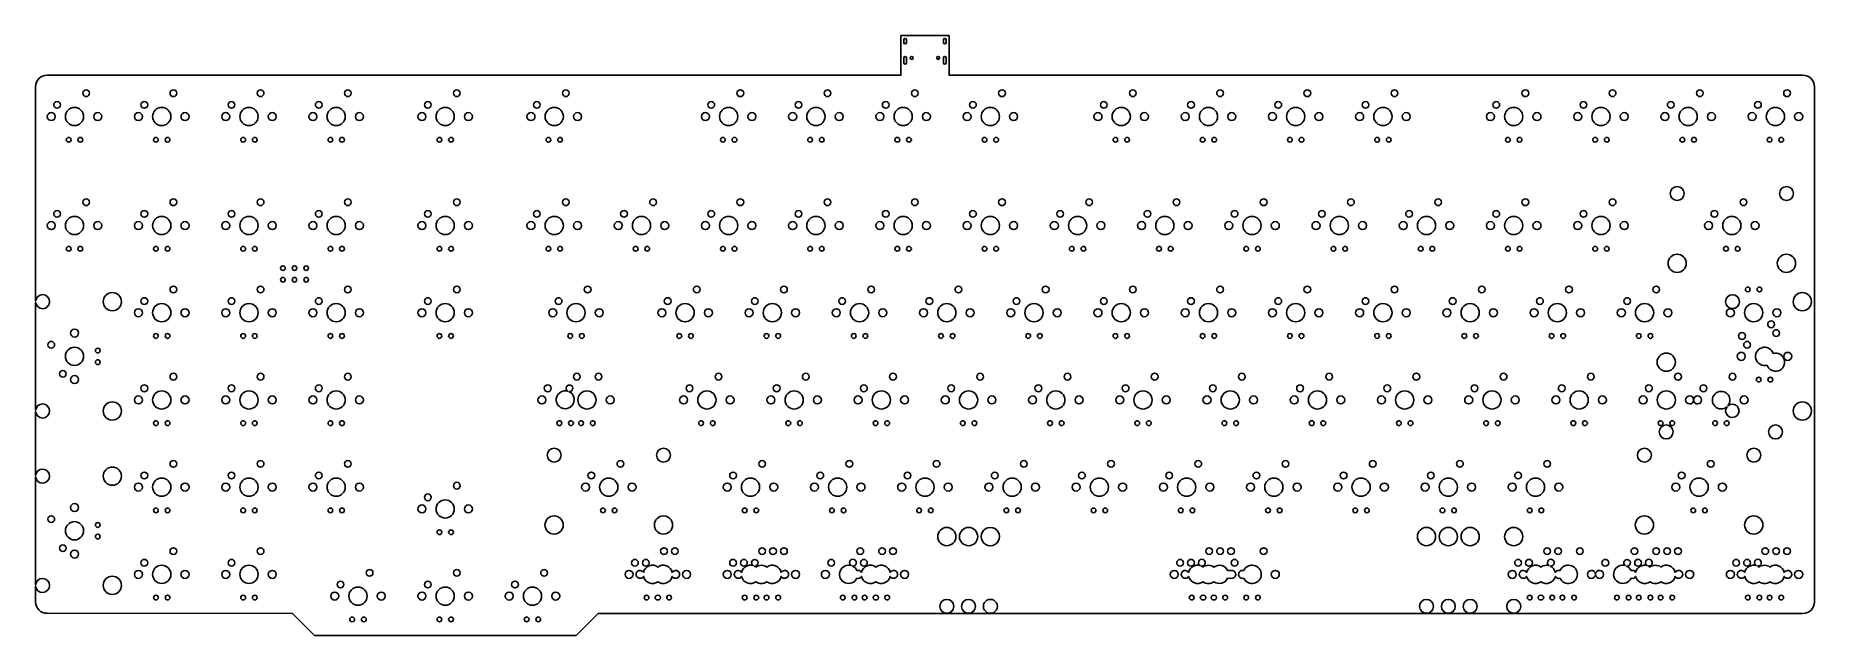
# Model space of a CAD drawing. Header units: millimetres. Extents: x 27 to 415, y -137 to -6.
import ezdxf

# ---------------------------------------------------------------- set-up
doc = ezdxf.new("R2010")
doc.units = ezdxf.units.MM
doc.layers.get('0').update_dxf_attribs({"linetype": 'CONTINUOUS'})

msp = doc.modelspace()

# ---------------------------------------------------------------- linework, layer by layer
for points in [[(415.3, -129.4, -0.414026), (412.8, -131.9), (149.7, -131.9), (144.88, -136.72), (87.7, -136.72), (82.88, -131.9), (29.3, -131.89, -0.414026), (26.8, -129.39), (26.8, -125.95, 19.741325), (26.8, -125.64), (26.8, -102.07, 19.741456), (26.8, -101.76), (26.8, -87.85, 19.741535), (26.8, -87.54), (26.8, -63.97, 19.741666), (26.8, -63.66), (26.8, -16.87, -0.414026), (29.31, -14.37), (215.8, -14.37), (215.8, -5.69), (226.31, -5.69), (226.31, -14.37), (412.8, -14.37, -0.414026), (415.3, -16.87)], [(217.02, -7.22), (217.02, -6.62, 1), (216.42, -6.62), (216.42, -7.22, 1)], [(225.66, -7.22, -1), (225.06, -7.22), (225.06, -6.62, -1), (225.66, -6.62)], [(217.02, -11.65), (217.02, -10.55, 1), (216.42, -10.55), (216.42, -11.65, 1)], [(225.66, -11.65), (225.66, -10.55, 1), (225.06, -10.55), (225.06, -11.65, 1)], [(143.28, -83.46, -30.477505), (143.04, -83.37, -11.157216)], [(396.42, -86.54, -19.261443), (396.21, -86.76, -25.228676)], [(235.33, -117.12, -1.001594), (235.33, -113.13, -1.001594)], [(189.65, -122.94, -3.679848), (189.65, -123.82, -0.542007), (186.52, -124.98, -0.331347), (184.13, -124.98, -0.542007), (181, -123.82, -3.679848), (181, -122.94, -0.434523), (183.52, -121.47, -11.095898), (183.76, -121.56, -0.053851), (184.13, -121.78, -0.331347), (186.52, -121.78, -0.542007)], [(207.19, -122.94, -0.542007), (210.33, -121.78, -0.542007), (213.46, -122.94, -3.679848), (213.46, -123.82, -0.542007), (210.33, -124.98, -0.542007), (207.19, -123.82, -0.346673), (206.18, -124.22, -2.192973), (204.95, -121.47, -11.095898), (205.2, -121.56, -0.180089), (206.18, -122.54, -0.346673)], [(287.72, -122.57, -1.462537), (287.72, -124.2, -0.168069), (287.15, -124.22, -0.476095), (284.15, -124.98, -0.331347), (281.77, -124.98, -0.542007), (278.63, -123.82, -3.679848), (278.63, -122.94, -0.434523), (281.15, -121.47, -11.095898), (281.4, -121.56, -0.053851), (281.77, -121.78, -0.331347), (284.15, -121.78, -0.476095), (287.15, -122.54, -0.168069)], [(357.35, -121.47, -11.095898), (357.6, -121.56, -0.234696), (358.72, -122.94, -0.346673), (359.73, -122.54, -4.542707), (359.73, -124.22, -0.346673), (358.72, -123.82, -0.542007), (355.58, -124.98, -0.542007), (352.45, -123.82, -3.679848), (352.45, -122.94, -0.542007), (355.58, -121.78, -0.237505)], [(374.02, -121.47, -11.095898), (374.26, -121.56, -0.180089), (375.25, -122.54, -0.346673), (376.26, -122.94, -0.434523), (378.78, -121.47, -11.095898), (379.03, -121.56, -0.053851), (379.4, -121.78, -0.331347), (381.78, -121.78, -0.542007), (384.91, -122.94, -3.679848), (384.91, -123.82, -0.542007), (381.78, -124.98, -0.331347), (379.4, -124.98, -0.542007), (376.26, -123.82, -0.346673), (375.25, -124.22, -2.192973)], [(402.84, -121.56, -0.053851), (403.21, -121.78, -0.331347), (405.59, -121.78, -0.542007), (408.72, -122.94, -3.679848), (408.72, -123.82, -0.542007), (405.59, -124.98, -0.331347), (403.21, -124.98, -0.542007), (400.07, -123.82, -3.679848), (400.07, -122.94, -0.434523), (402.59, -121.47, -11.095898)], [(159.57, -122.94, -0.542007), (162.7, -121.78, -0.542007), (165.84, -122.94, -3.679848), (165.84, -123.82, -0.542007), (162.7, -124.98, -0.542007), (159.57, -123.82, -3.679848)], [(290.67, -122.54, -4.542707), (290.67, -124.22, -1.348617)], [(162.7, -127.95, -1.166312), (162.7, -128.97, -1.166312)], [(210.33, -127.95, -1.166312), (210.33, -128.97, -1.166312)], [(281.77, -128.97, -1.166312), (281.77, -127.95, -1.166312)], [(284.15, -127.95, -1.166312), (284.15, -128.97, -1.166312)], [(355.58, -127.95, -1.166312), (355.58, -128.97, -1.166312)], [(235.33, -131.89, -1.002086), (235.33, -128.84, -1.002086)]]:
    msp.add_lwpolyline(points, format="xyb", close=True)
for centre, radius in [((218.15, -10.57), 0.325), ((223.93, -10.57), 0.325), ((37.85, -18.29), 0.735), ((56.9, -18.29), 0.735), ((75.95, -18.29), 0.735), ((95, -18.29), 0.735), ((118.81, -18.29), 0.735), ((142.62, -18.29), 0.735), ((180.72, -18.29), 0.735), ((199.77, -18.29), 0.735), ((218.82, -18.29), 0.735), ((237.87, -18.29), 0.735), ((266.45, -18.29), 0.735), ((285.5, -18.29), 0.735), ((304.55, -18.29), 0.735), ((323.6, -18.29), 0.735), ((352.17, -18.29), 0.735), ((371.22, -18.29), 0.735), ((390.27, -18.29), 0.735), ((409.32, -18.29), 0.735), ((30.23, -23.37), 0.875), ((31.5, -20.83), 0.735), ((35.31, -23.37), 1.99), ((40.39, -23.37), 0.875), ((49.28, -23.37), 0.875), ((50.55, -20.83), 0.735), ((54.36, -23.37), 1.99), ((59.44, -23.37), 0.875), ((68.33, -23.37), 0.875), ((69.6, -20.83), 0.735), ((73.41, -23.37), 1.99), ((78.49, -23.37), 0.875), ((87.38, -23.37), 0.875), ((88.65, -20.83), 0.735), ((92.46, -23.37), 1.99), ((97.54, -23.37), 0.875), ((111.19, -23.37), 0.875), ((112.46, -20.83), 0.735), ((116.27, -23.37), 1.99), ((121.35, -23.37), 0.875), ((135, -23.37), 0.875), ((136.27, -20.83), 0.735), ((140.08, -23.37), 1.99), ((145.16, -23.37), 0.875), ((173.1, -23.37), 0.875), ((174.37, -20.83), 0.735), ((178.18, -23.37), 1.99), ((183.26, -23.37), 0.875), ((192.15, -23.37), 0.875), ((193.42, -20.83), 0.735), ((197.23, -23.37), 1.99), ((202.31, -23.37), 0.875), ((211.2, -23.37), 0.875), ((212.47, -20.83), 0.735), ((216.28, -23.37), 1.99), ((221.36, -23.37), 0.875), ((230.25, -23.37), 0.875), ((231.52, -20.83), 0.735), ((235.33, -23.37), 1.99), ((240.41, -23.37), 0.875), ((258.83, -23.37), 0.875), ((260.1, -20.83), 0.735), ((263.91, -23.37), 1.99), ((268.99, -23.37), 0.875), ((277.88, -23.37), 0.875), ((279.15, -20.83), 0.735), ((282.96, -23.37), 1.99), ((288.04, -23.37), 0.875), ((296.93, -23.37), 0.875), ((298.2, -20.83), 0.735), ((302.01, -23.37), 1.99), ((307.09, -23.37), 0.875), ((315.98, -23.37), 0.875), ((317.25, -20.83), 0.735), ((321.06, -23.37), 1.99), ((326.14, -23.37), 0.875), ((344.55, -23.37), 0.875), ((345.82, -20.83), 0.735), ((349.63, -23.37), 1.99), ((354.71, -23.37), 0.875), ((363.6, -23.37), 0.875), ((364.87, -20.83), 0.735), ((368.68, -23.37), 1.99), ((373.76, -23.37), 0.875), ((382.65, -23.37), 0.875), ((383.92, -20.83), 0.735), ((387.73, -23.37), 1.99), ((392.81, -23.37), 0.875), ((401.7, -23.37), 0.875), ((402.97, -20.83), 0.735), ((406.78, -23.37), 1.99), ((411.86, -23.37), 0.875), ((34.04, -28.45), 0.52), ((36.58, -28.45), 0.52), ((53.09, -28.45), 0.52), ((55.63, -28.45), 0.52), ((72.14, -28.45), 0.52), ((74.68, -28.45), 0.52), ((91.19, -28.45), 0.52), ((93.73, -28.45), 0.52), ((115, -28.45), 0.52), ((117.54, -28.45), 0.52), ((138.81, -28.45), 0.52), ((141.35, -28.45), 0.52), ((176.91, -28.45), 0.52), ((179.45, -28.45), 0.52), ((195.96, -28.45), 0.52), ((198.5, -28.45), 0.52), ((215.01, -28.45), 0.52), ((217.55, -28.45), 0.52), ((234.06, -28.45), 0.52), ((236.6, -28.45), 0.52), ((262.64, -28.45), 0.52), ((265.18, -28.45), 0.52), ((281.69, -28.45), 0.52), ((284.23, -28.45), 0.52), ((300.74, -28.45), 0.52), ((303.28, -28.45), 0.52), ((319.79, -28.45), 0.52), ((322.33, -28.45), 0.52), ((348.36, -28.45), 0.52), ((350.9, -28.45), 0.52), ((367.41, -28.45), 0.52), ((369.95, -28.45), 0.52), ((386.46, -28.45), 0.52), ((389, -28.45), 0.52), ((405.51, -28.45), 0.52), ((408.05, -28.45), 0.52), ((385.32, -40.2), 1.52), ((409.19, -40.2), 1.52), ((37.85, -42.1), 0.735), ((56.9, -42.1), 0.735), ((75.95, -42.1), 0.735), ((95, -42.1), 0.735), ((118.81, -42.1), 0.735), ((142.62, -42.1), 0.735), ((161.67, -42.1), 0.735), ((180.72, -42.1), 0.735), ((199.77, -42.1), 0.735), ((218.82, -42.1), 0.735), ((237.87, -42.1), 0.735), ((256.92, -42.1), 0.735), ((275.97, -42.1), 0.735), ((295.02, -42.1), 0.735), ((314.07, -42.1), 0.735), ((333.12, -42.1), 0.735), ((352.17, -42.1), 0.735), ((371.22, -42.1), 0.735), ((399.8, -42.1), 0.735), ((30.23, -47.18), 0.875), ((31.5, -44.64), 0.735), ((35.31, -47.18), 1.99), ((40.39, -47.18), 0.875), ((49.28, -47.18), 0.875), ((50.55, -44.64), 0.735), ((54.36, -47.18), 1.99), ((59.44, -47.18), 0.875), ((68.33, -47.18), 0.875), ((69.6, -44.64), 0.735), ((73.41, -47.18), 1.99), ((78.49, -47.18), 0.875), ((87.38, -47.18), 0.875), ((88.65, -44.64), 0.735), ((92.46, -47.18), 1.99), ((97.54, -47.18), 0.875), ((111.19, -47.18), 0.875), ((112.46, -44.64), 0.735), ((116.27, -47.18), 1.99), ((121.35, -47.18), 0.875), ((135, -47.18), 0.875), ((136.27, -44.64), 0.735), ((140.08, -47.18), 1.99), ((145.16, -47.18), 0.875), ((154.05, -47.18), 0.875), ((155.32, -44.64), 0.735), ((159.13, -47.18), 1.99), ((164.21, -47.18), 0.875), ((173.1, -47.18), 0.875), ((174.37, -44.64), 0.735), ((178.18, -47.18), 1.99), ((183.26, -47.18), 0.875), ((192.15, -47.18), 0.875), ((193.42, -44.64), 0.735), ((197.23, -47.18), 1.99), ((202.31, -47.18), 0.875), ((211.2, -47.18), 0.875), ((212.47, -44.64), 0.735), ((216.28, -47.18), 1.99), ((221.36, -47.18), 0.875), ((230.25, -47.18), 0.875), ((231.52, -44.64), 0.735), ((235.33, -47.18), 1.99), ((240.41, -47.18), 0.875), ((249.3, -47.18), 0.875), ((250.57, -44.64), 0.735), ((254.38, -47.18), 1.99), ((259.46, -47.18), 0.875), ((268.35, -47.18), 0.875), ((269.62, -44.64), 0.735), ((273.43, -47.18), 1.99), ((278.51, -47.18), 0.875), ((287.4, -47.18), 0.875), ((288.67, -44.64), 0.735), ((292.48, -47.18), 1.99), ((297.56, -47.18), 0.875), ((306.45, -47.18), 0.875), ((307.72, -44.64), 0.735), ((311.53, -47.18), 1.99), ((316.61, -47.18), 0.875), ((325.5, -47.18), 0.875), ((326.77, -44.64), 0.735), ((330.58, -47.18), 1.99), ((335.66, -47.18), 0.875), ((344.55, -47.18), 0.875), ((345.82, -44.64), 0.735), ((349.63, -47.18), 1.99), ((354.71, -47.18), 0.875), ((363.6, -47.18), 0.875), ((364.87, -44.64), 0.735), ((368.68, -47.18), 1.99), ((373.76, -47.18), 0.875), ((392.18, -47.18), 0.875), ((393.45, -44.64), 0.735), ((397.26, -47.18), 1.99), ((402.34, -47.18), 0.875), ((34.04, -52.26), 0.52), ((36.58, -52.26), 0.52), ((53.09, -52.26), 0.52), ((55.63, -52.26), 0.52), ((72.14, -52.26), 0.52), ((74.68, -52.26), 0.52), ((91.19, -52.26), 0.52), ((93.73, -52.26), 0.52), ((115, -52.26), 0.52), ((117.54, -52.26), 0.52), ((138.81, -52.26), 0.52), ((141.35, -52.26), 0.52), ((157.86, -52.26), 0.52), ((160.4, -52.26), 0.52), ((176.91, -52.26), 0.52), ((179.45, -52.26), 0.52), ((195.96, -52.26), 0.52), ((198.5, -52.26), 0.52), ((215.01, -52.26), 0.52), ((217.55, -52.26), 0.52), ((234.06, -52.26), 0.52), ((236.6, -52.26), 0.52), ((253.11, -52.26), 0.52), ((255.65, -52.26), 0.52), ((272.16, -52.26), 0.52), ((274.7, -52.26), 0.52), ((291.21, -52.26), 0.52), ((293.75, -52.26), 0.52), ((310.26, -52.26), 0.52), ((312.8, -52.26), 0.52), ((329.31, -52.26), 0.52), ((331.85, -52.26), 0.52), ((348.36, -52.26), 0.52), ((350.9, -52.26), 0.52), ((367.41, -52.26), 0.52), ((369.95, -52.26), 0.52), ((385.32, -55.44), 1.99), ((395.99, -52.26), 0.52), ((398.53, -52.26), 0.52), ((409.19, -55.44), 1.99), ((80.82, -56.49), 0.5), ((83.36, -56.49), 0.5), ((85.9, -56.49), 0.5), ((43.56, -63.82), 1.99), ((56.9, -61.15), 0.735), ((75.95, -61.15), 0.735), ((80.82, -59.03), 0.5), ((83.36, -59.03), 0.5), ((85.9, -59.03), 0.5), ((95, -61.15), 0.735), ((118.81, -61.15), 0.735), ((147.38, -61.15), 0.735), ((171.2, -61.15), 0.735), ((190.25, -61.15), 0.735), ((209.3, -61.15), 0.735), ((228.35, -61.15), 0.735), ((247.4, -61.15), 0.735), ((266.45, -61.15), 0.735), ((285.5, -61.15), 0.735), ((304.55, -61.15), 0.735), ((323.6, -61.15), 0.735), ((342.65, -61.15), 0.735), ((361.7, -61.15), 0.735), ((380.75, -61.15), 0.735), ((400.75, -61.15), 0.52), ((403.29, -61.15), 0.52), ((412.65, -63.82), 1.99), ((49.28, -66.23), 0.875), ((50.55, -63.69), 0.735), ((54.36, -66.23), 1.99), ((59.44, -66.23), 0.875), ((68.33, -66.23), 0.875), ((69.6, -63.69), 0.735), ((73.41, -66.23), 1.99), ((78.49, -66.23), 0.875), ((87.38, -66.23), 0.875), ((88.65, -63.69), 0.735), ((92.46, -66.23), 1.99), ((97.54, -66.23), 0.875), ((111.19, -66.23), 0.875), ((112.46, -63.69), 0.735), ((116.27, -66.23), 1.99), ((121.35, -66.23), 0.875), ((139.76, -66.23), 0.875), ((141.03, -63.69), 0.735), ((144.84, -66.23), 1.99), ((149.92, -66.23), 0.875), ((163.58, -66.23), 0.875), ((164.85, -63.69), 0.735), ((168.66, -66.23), 1.99), ((173.74, -66.23), 0.875), ((182.63, -66.23), 0.875), ((183.9, -63.69), 0.735), ((187.71, -66.23), 1.99), ((192.79, -66.23), 0.875), ((201.68, -66.23), 0.875), ((202.95, -63.69), 0.735), ((206.76, -66.23), 1.99), ((211.84, -66.23), 0.875), ((220.73, -66.23), 0.875), ((222, -63.69), 0.735), ((225.81, -66.23), 1.99), ((230.89, -66.23), 0.875), ((239.78, -66.23), 0.875), ((241.05, -63.69), 0.735), ((244.86, -66.23), 1.99), ((249.94, -66.23), 0.875), ((258.83, -66.23), 0.875), ((260.1, -63.69), 0.735), ((263.91, -66.23), 1.99), ((268.99, -66.23), 0.875), ((277.88, -66.23), 0.875), ((279.15, -63.69), 0.735), ((282.96, -66.23), 1.99), ((288.04, -66.23), 0.875), ((296.93, -66.23), 0.875), ((298.2, -63.69), 0.735), ((302.01, -66.23), 1.99), ((307.09, -66.23), 0.875), ((315.98, -66.23), 0.875), ((317.25, -63.69), 0.735), ((321.06, -66.23), 1.99), ((326.14, -66.23), 0.875), ((335.03, -66.23), 0.875), ((336.3, -63.69), 0.735), ((340.11, -66.23), 1.99), ((345.19, -66.23), 0.875), ((354.08, -66.23), 0.875), ((355.35, -63.69), 0.735), ((359.16, -66.23), 1.99), ((364.24, -66.23), 0.875), ((373.13, -66.23), 0.875), ((374.4, -63.69), 0.735), ((378.21, -66.23), 1.99), ((383.29, -66.23), 0.875), ((397.41, -63.82), 1.52), ((396.94, -66.23), 0.875), ((402.02, -66.23), 1.99), ((407.1, -66.23), 0.875), ((35.31, -70.68), 0.875), ((405.83, -68.77), 0.735), ((30.23, -73.22), 0.735), ((35.31, -75.76), 1.99), ((53.09, -71.31), 0.52), ((55.63, -71.31), 0.52), ((72.14, -71.31), 0.52), ((74.68, -71.31), 0.52), ((91.19, -71.31), 0.52), ((93.73, -71.31), 0.52), ((115, -71.31), 0.52), ((117.54, -71.31), 0.52), ((143.57, -71.31), 0.52), ((146.11, -71.31), 0.52), ((167.39, -71.31), 0.52), ((169.93, -71.31), 0.52), ((186.44, -71.31), 0.52), ((188.98, -71.31), 0.52), ((205.49, -71.31), 0.52), ((208.03, -71.31), 0.52), ((224.54, -71.31), 0.52), ((227.08, -71.31), 0.52), ((243.59, -71.31), 0.52), ((246.13, -71.31), 0.52), ((262.64, -71.31), 0.52), ((265.18, -71.31), 0.52), ((281.69, -71.31), 0.52), ((284.23, -71.31), 0.52), ((300.74, -71.31), 0.52), ((303.28, -71.31), 0.52), ((319.79, -71.31), 0.52), ((322.33, -71.31), 0.52), ((338.84, -71.31), 0.52), ((341.38, -71.31), 0.52), ((357.89, -71.31), 0.52), ((360.43, -71.31), 0.52), ((376.94, -71.31), 0.52), ((379.48, -71.31), 0.52), ((399.48, -71.31), 0.735), ((400.59, -73.22), 0.735), ((406.94, -70.68), 0.735), ((40.39, -74.49), 0.52), ((40.39, -77.03), 0.52), ((382.94, -77.03), 1.99), ((399.32, -75.76), 0.875), ((409.48, -75.76), 0.875), ((32.77, -79.57), 0.735), ((35.31, -80.84), 0.875), ((56.9, -80.2), 0.735), ((75.95, -80.2), 0.735), ((95, -80.2), 0.735), ((145, -80.2), 0.735), ((149.76, -80.2), 0.735), ((175.96, -80.2), 0.735), ((195.01, -80.2), 0.735), ((214.06, -80.2), 0.735), ((233.11, -80.2), 0.735), ((252.16, -80.2), 0.735), ((271.21, -80.2), 0.735), ((290.26, -80.2), 0.735), ((309.31, -80.2), 0.735), ((328.36, -80.2), 0.735), ((347.41, -80.2), 0.735), ((366.46, -80.2), 0.735), ((385.51, -80.2), 0.735), ((397.41, -80.2), 0.735), ((403.13, -80.84), 0.52), ((405.67, -80.84), 0.52), ((49.28, -85.28), 0.875), ((50.55, -82.74), 0.735), ((54.36, -85.28), 1.99), ((59.44, -85.28), 0.875), ((68.33, -85.28), 0.875), ((69.6, -82.74), 0.735), ((73.41, -85.28), 1.99), ((78.49, -85.28), 0.875), ((87.38, -85.28), 0.875), ((88.65, -82.74), 0.735), ((92.46, -85.28), 1.99), ((97.54, -85.28), 0.875), ((137.38, -85.28), 0.875), ((138.65, -82.74), 0.735), ((147.22, -85.28), 1.99), ((152.3, -85.28), 0.875), ((168.34, -85.28), 0.875), ((169.61, -82.74), 0.735), ((173.42, -85.28), 1.99), ((178.5, -85.28), 0.875), ((187.39, -85.28), 0.875), ((188.66, -82.74), 0.735), ((192.47, -85.28), 1.99), ((197.55, -85.28), 0.875), ((206.44, -85.28), 0.875), ((207.71, -82.74), 0.735), ((211.52, -85.28), 1.99), ((216.6, -85.28), 0.875), ((225.49, -85.28), 0.875), ((226.76, -82.74), 0.735), ((230.57, -85.28), 1.99), ((235.65, -85.28), 0.875), ((244.54, -85.28), 0.875), ((245.81, -82.74), 0.735), ((249.62, -85.28), 1.99), ((254.7, -85.28), 0.875), ((263.59, -85.28), 0.875), ((264.86, -82.74), 0.735), ((268.67, -85.28), 1.99), ((273.75, -85.28), 0.875), ((282.64, -85.28), 0.875), ((283.91, -82.74), 0.735), ((287.72, -85.28), 1.99), ((292.8, -85.28), 0.875), ((301.69, -85.28), 0.875), ((302.96, -82.74), 0.735), ((306.77, -85.28), 1.99), ((311.85, -85.28), 0.875), ((320.74, -85.28), 0.875), ((322.01, -82.74), 0.735), ((325.82, -85.28), 1.99), ((330.9, -85.28), 0.875), ((339.79, -85.28), 0.875), ((341.06, -82.74), 0.735), ((344.87, -85.28), 1.99), ((349.95, -85.28), 0.875), ((358.84, -85.28), 0.875), ((360.11, -82.74), 0.735), ((363.92, -85.28), 1.99), ((369, -85.28), 0.875), ((377.89, -85.28), 0.875), ((379.16, -82.74), 0.735), ((382.97, -85.28), 1.99), ((391.06, -82.74), 0.735), ((399.95, -85.28), 0.875), ((43.56, -87.69), 1.99), ((412.65, -87.69), 1.99), ((53.09, -90.36), 0.52), ((55.63, -90.36), 0.52), ((72.14, -90.36), 0.52), ((74.68, -90.36), 0.52), ((91.19, -90.36), 0.52), ((93.73, -90.36), 0.52), ((141.19, -90.36), 0.52), ((143.73, -90.36), 0.52), ((145.95, -90.36), 0.52), ((148.49, -90.36), 0.52), ((172.15, -90.36), 0.52), ((174.69, -90.36), 0.52), ((191.2, -90.36), 0.52), ((193.74, -90.36), 0.52), ((210.25, -90.36), 0.52), ((212.79, -90.36), 0.52), ((229.3, -90.36), 0.52), ((231.84, -90.36), 0.52), ((248.35, -90.36), 0.52), ((250.89, -90.36), 0.52), ((267.4, -90.36), 0.52), ((269.94, -90.36), 0.52), ((286.45, -90.36), 0.52), ((288.99, -90.36), 0.52), ((305.5, -90.36), 0.52), ((308.04, -90.36), 0.52), ((324.55, -90.36), 0.52), ((327.09, -90.36), 0.52), ((343.6, -90.36), 0.52), ((346.14, -90.36), 0.52), ((362.65, -90.36), 0.52), ((365.19, -90.36), 0.52), ((381.7, -90.36), 0.52), ((382.94, -92.27), 1.52), ((384.24, -90.36), 0.52), ((393.6, -90.36), 0.52), ((396.14, -90.36), 0.52), ((406.81, -92.27), 1.52), ((140.05, -97.35), 1.52), ((163.93, -97.35), 1.52), ((378.17, -97.35), 1.52), ((402.05, -97.35), 1.52), ((43.56, -101.92), 1.99), ((56.9, -99.25), 0.735), ((75.95, -99.25), 0.735), ((95, -99.25), 0.735), ((154.53, -99.25), 0.735), ((185.48, -99.25), 0.735), ((204.53, -99.25), 0.735), ((223.58, -99.25), 0.735), ((242.63, -99.25), 0.735), ((261.68, -99.25), 0.735), ((280.73, -99.25), 0.735), ((299.78, -99.25), 0.735), ((318.83, -99.25), 0.735), ((337.88, -99.25), 0.735), ((356.93, -99.25), 0.735), ((392.65, -99.25), 0.735), ((49.28, -104.33), 0.875), ((50.55, -101.79), 0.735), ((54.36, -104.33), 1.99), ((59.44, -104.33), 0.875), ((68.33, -104.33), 0.875), ((69.6, -101.79), 0.735), ((73.41, -104.33), 1.99), ((78.49, -104.33), 0.875), ((87.38, -104.33), 0.875), ((88.65, -101.79), 0.735), ((92.46, -104.33), 1.99), ((97.54, -104.33), 0.875), ((118.81, -104.01), 0.735), ((146.91, -104.33), 0.875), ((148.18, -101.79), 0.735), ((151.99, -104.33), 1.99), ((157.07, -104.33), 0.875), ((177.86, -104.33), 0.875), ((179.13, -101.79), 0.735), ((182.94, -104.33), 1.99), ((188.02, -104.33), 0.875), ((196.91, -104.33), 0.875), ((198.18, -101.79), 0.735), ((201.99, -104.33), 1.99), ((207.07, -104.33), 0.875), ((215.96, -104.33), 0.875), ((217.23, -101.79), 0.735), ((221.04, -104.33), 1.99), ((226.12, -104.33), 0.875), ((235.01, -104.33), 0.875), ((236.28, -101.79), 0.735), ((240.09, -104.33), 1.99), ((245.17, -104.33), 0.875), ((254.06, -104.33), 0.875), ((255.33, -101.79), 0.735), ((259.14, -104.33), 1.99), ((264.22, -104.33), 0.875), ((273.11, -104.33), 0.875), ((274.38, -101.79), 0.735), ((278.19, -104.33), 1.99), ((283.27, -104.33), 0.875), ((292.16, -104.33), 0.875), ((293.43, -101.79), 0.735), ((297.24, -104.33), 1.99), ((302.32, -104.33), 0.875), ((311.21, -104.33), 0.875), ((312.48, -101.79), 0.735), ((316.29, -104.33), 1.99), ((321.37, -104.33), 0.875), ((330.26, -104.33), 0.875), ((331.53, -101.79), 0.735), ((335.34, -104.33), 1.99), ((340.42, -104.33), 0.875), ((349.31, -104.33), 0.875), ((350.58, -101.79), 0.735), ((354.39, -104.33), 1.99), ((359.47, -104.33), 0.875), ((385.03, -104.33), 0.875), ((386.3, -101.79), 0.735), ((390.11, -104.33), 1.99), ((395.19, -104.33), 0.875), ((35.31, -108.78), 0.875), ((111.19, -109.09), 0.875), ((112.46, -106.55), 0.735), ((116.27, -109.09), 1.99), ((121.35, -109.09), 0.875), ((30.23, -111.32), 0.735), ((35.31, -113.86), 1.99), ((40.39, -112.59), 0.52), ((53.09, -109.41), 0.52), ((55.63, -109.41), 0.52), ((72.14, -109.41), 0.52), ((74.68, -109.41), 0.52), ((91.19, -109.41), 0.52), ((93.73, -109.41), 0.52), ((140.05, -112.59), 1.99), ((150.72, -109.41), 0.52), ((153.26, -109.41), 0.52), ((163.93, -112.59), 1.99), ((181.67, -109.41), 0.52), ((184.21, -109.41), 0.52), ((200.72, -109.41), 0.52), ((203.26, -109.41), 0.52), ((219.77, -109.41), 0.52), ((222.31, -109.41), 0.52), ((238.82, -109.41), 0.52), ((241.36, -109.41), 0.52), ((257.87, -109.41), 0.52), ((260.41, -109.41), 0.52), ((276.92, -109.41), 0.52), ((279.46, -109.41), 0.52), ((295.97, -109.41), 0.52), ((298.51, -109.41), 0.52), ((315.02, -109.41), 0.52), ((317.56, -109.41), 0.52), ((334.07, -109.41), 0.52), ((336.61, -109.41), 0.52), ((353.12, -109.41), 0.52), ((355.66, -109.41), 0.52), ((378.17, -112.59), 1.99), ((388.84, -109.41), 0.52), ((391.38, -109.41), 0.52), ((402.05, -112.59), 1.99), ((40.39, -115.13), 0.52), ((115, -114.17), 0.52), ((117.54, -114.17), 0.52), ((225.81, -115.13), 1.99), ((230.57, -115.13), 1.99), ((330.57, -115.13), 1.99), ((335.34, -115.13), 1.99), ((340.11, -115.13), 1.99), ((349.63, -115.13), 1.99), ((32.77, -117.67), 0.735), ((35.31, -118.94), 0.875), ((50.55, -120.84), 0.735), ((56.9, -118.3), 0.735), ((69.6, -120.84), 0.735), ((75.95, -118.3), 0.735), ((157.7, -120.84), 0.735), ((160.08, -120.84), 0.735), ((164.05, -118.3), 0.735), ((166.43, -118.3), 0.735), ((179.13, -120.84), 0.735), ((181.51, -120.84), 0.735), ((185.48, -118.3), 0.735), ((187.86, -118.3), 0.735), ((190.25, -118.3), 0.735), ((200.56, -120.84), 0.735), ((206.91, -118.3), 0.735), ((207.71, -120.84), 0.735), ((211.68, -118.3), 0.735), ((214.06, -118.3), 0.735), ((276.76, -120.84), 0.735), ((279.15, -120.84), 0.735), ((283.11, -118.3), 0.735), ((285.5, -118.3), 0.735), ((287.88, -118.3), 0.735), ((288.67, -120.84), 0.735), ((295.02, -118.3), 0.735), ((350.58, -120.84), 0.735), ((352.96, -120.84), 0.735), ((356.93, -118.3), 0.735), ((359.31, -118.3), 0.735), ((364.08, -118.3), 0.735), ((369.63, -120.84), 0.735), ((375.98, -118.3), 0.735), ((376.78, -120.84), 0.735), ((380.75, -118.3), 0.735), ((383.13, -118.3), 0.735), ((385.51, -118.3), 0.735), ((398.21, -120.84), 0.735), ((400.59, -120.84), 0.735), ((404.56, -118.3), 0.735), ((406.94, -118.3), 0.735), ((409.32, -118.3), 0.735), ((43.56, -125.79), 1.99), ((49.28, -123.38), 0.875), ((54.36, -123.38), 1.99), ((59.44, -123.38), 0.875), ((68.33, -123.38), 0.875), ((73.41, -123.38), 1.99), ((78.49, -123.38), 0.875), ((99.76, -123.06), 0.735), ((118.81, -123.06), 0.735), ((137.86, -123.06), 0.735), ((156.43, -123.38), 0.875), ((168.97, -123.38), 0.875), ((177.86, -123.38), 0.875), ((192.79, -123.38), 0.875), ((199.29, -123.38), 0.875), ((216.6, -123.38), 0.875), ((275.49, -123.38), 0.875), ((297.56, -123.38), 0.875), ((349.31, -123.38), 0.875), ((388.05, -123.38), 0.875), ((396.94, -123.38), 0.875), ((411.86, -123.38), 0.875), ((53.09, -128.46), 0.52), ((55.63, -128.46), 0.52), ((72.14, -128.46), 0.52), ((74.68, -128.46), 0.52), ((92.14, -128.14), 0.875), ((93.41, -125.6), 0.735), ((97.22, -128.14), 1.99), ((102.3, -128.14), 0.875), ((111.19, -128.14), 0.875), ((112.46, -125.6), 0.735), ((116.27, -128.14), 1.99), ((121.35, -128.14), 0.875), ((130.24, -128.14), 0.875), ((131.51, -125.6), 0.735), ((135.32, -128.14), 1.99), ((140.4, -128.14), 0.875), ((160.24, -128.46), 0.52), ((165.16, -128.46), 0.52), ((181.67, -128.46), 0.52), ((184.21, -128.46), 0.52), ((186.44, -128.46), 0.52), ((188.98, -128.46), 0.52), ((203.1, -128.46), 0.52), ((205.64, -128.46), 0.52), ((207.87, -128.46), 0.52), ((212.79, -128.46), 0.52), ((279.3, -128.46), 0.52), ((286.61, -128.46), 0.52), ((291.21, -128.46), 0.52), ((293.75, -128.46), 0.52), ((353.12, -128.46), 0.52), ((358.04, -128.46), 0.52), ((360.27, -128.46), 0.52), ((362.81, -128.46), 0.52), ((372.17, -128.46), 0.52), ((374.71, -128.46), 0.52), ((376.94, -128.46), 0.52), ((379.48, -128.46), 0.52), ((381.7, -128.46), 0.52), ((384.24, -128.46), 0.52), ((400.75, -128.46), 0.52), ((403.29, -128.46), 0.52), ((405.51, -128.46), 0.52), ((408.05, -128.46), 0.52), ((225.81, -130.37), 1.52), ((230.57, -130.37), 1.52), ((330.57, -130.37), 1.52), ((335.34, -130.37), 1.52), ((340.11, -130.37), 1.52), ((349.63, -130.37), 1.52), ((95.95, -133.22), 0.52), ((98.49, -133.22), 0.52), ((115, -133.22), 0.52), ((117.54, -133.22), 0.52), ((134.05, -133.22), 0.52), ((136.59, -133.22), 0.52)]:
    msp.add_circle(centre, radius)
for centre, radius, start, end in [((404.4, -75.76), 1.99, 19.1012, 285.3817), ((406.81, -77.03), 1.99, -160.8988, 105.3817), ((388.05, -85.28), 0.875, 3.7516, 356.2484), ((389.79, -85.28), 0.875, -176.2484, 176.2484), ((366.62, -123.38), 0.875, 3.7516, 356.2484), ((368.36, -123.38), 0.875, -176.2484, 176.2484)]:
    msp.add_arc(centre, radius, start, end)

doc.saveas('drawing.dxf')
